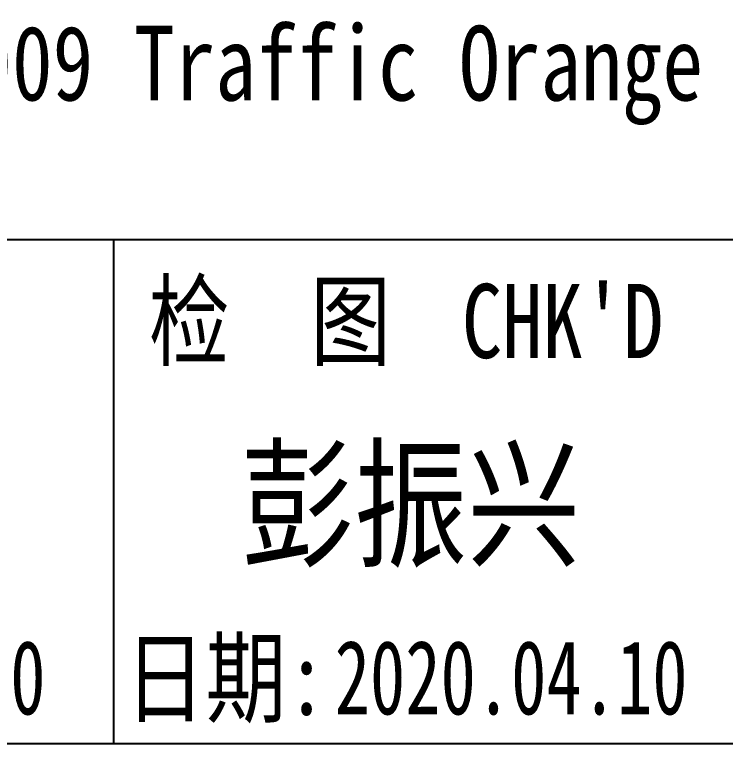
# Model space of a CAD drawing. Header units: millimetres. Extents: x -50143 to 104182, y -50696 to 54072.
# Drawn here: x -49042.37 to -49018.39, y 40754.6 to 40779.19 of the extents above; entities that cross this region are included whole.
import ezdxf
from ezdxf.enums import TextEntityAlignment as Align

# ---------------------------------------------------------------- set-up
doc = ezdxf.new("R2010")
doc.units = ezdxf.units.MM
doc.header["$LTSCALE"] = 0.5
doc.layers.add('图\\M+19E79\\M+195B6\\M+18E9A', color=7, linetype='Continuous')
doc.layers.add('表面处理', color=7, linetype='Continuous')
doc.layers.add('图框', color=7, linetype='Continuous', lineweight=18)
doc.styles.add('国标', font='simfang.ttf', dxfattribs={"width": 0.8})

# ---------------------------------------------------------------- blocks, each defined once
blk = doc.blocks.new('GZDEH零件A4图框V01版')
at = {"layer": '图\\M+19E79\\M+195B6\\M+18E9A', "color": 9}
for p, q in [((25, 30.5), (205, 30.5)), ((68.34, 30.5), (68.34, 13.5)), ((68.34, 30.5), (68.34, 13.5))]:
    blk.add_line(p, q, dxfattribs=at)
at = {"layer": '图\\M+19E79\\M+195B6\\M+18E9A', "linetype": 'Continuous'}
blk.add_line((25, 13.5), (205, 13.5), dxfattribs=at)
at = {"layer": '图\\M+19E79\\M+195B6\\M+18E9A', "color": 9, "style": '国标', "width": 0.8}
for s, p in [('检  图', (73.62, 26.501)), ('日期:', (72.126, 14.462))]:
    blk.add_text(s, height=2.5, dxfattribs=at).set_placement(p, align=Align.CENTER)
blk.add_text("CHK'D", height=2.5, dxfattribs=at).set_placement((80.092, 26.501))
blk = doc.blocks.new('DEH A4')
at = {"layer": '图框'}
blk.add_blockref('GZDEH零件A4图框V01版', (0, 0), dxfattribs=at)

msp = doc.modelspace()

# ---------------------------------------------------------------- block references
at = {"layer": '图框'}
msp.add_blockref('DEH A4', (-49107.376, 40741.105), dxfattribs=at)

# ---------------------------------------------------------------- texts
at = {"layer": '图\\M+19E79\\M+195B6\\M+18E9A', "color": 3, "style": '国标'}
for s, height, width, p in [('彭振兴', 3.5, 0.8, (-49034.738, 40760.921)), ('2020.04.10', 2.5, 0.7, (-49053.233, 40755.585)), ('2020.04.10', 2.5, 0.7, (-49031.573, 40755.585))]:
    msp.add_text(s, height=height, dxfattribs=dict(at, width=width)).set_placement(p)
at = {"layer": '表面处理', "color": 3, "style": '国标', "width": 0.8}
msp.add_text('喷漆:橙色 2009 Traffic Orange ', height=2.52, dxfattribs=at).set_placement((-49038.359, 40776.294), align=Align.CENTER)

doc.saveas('drawing.dxf')
